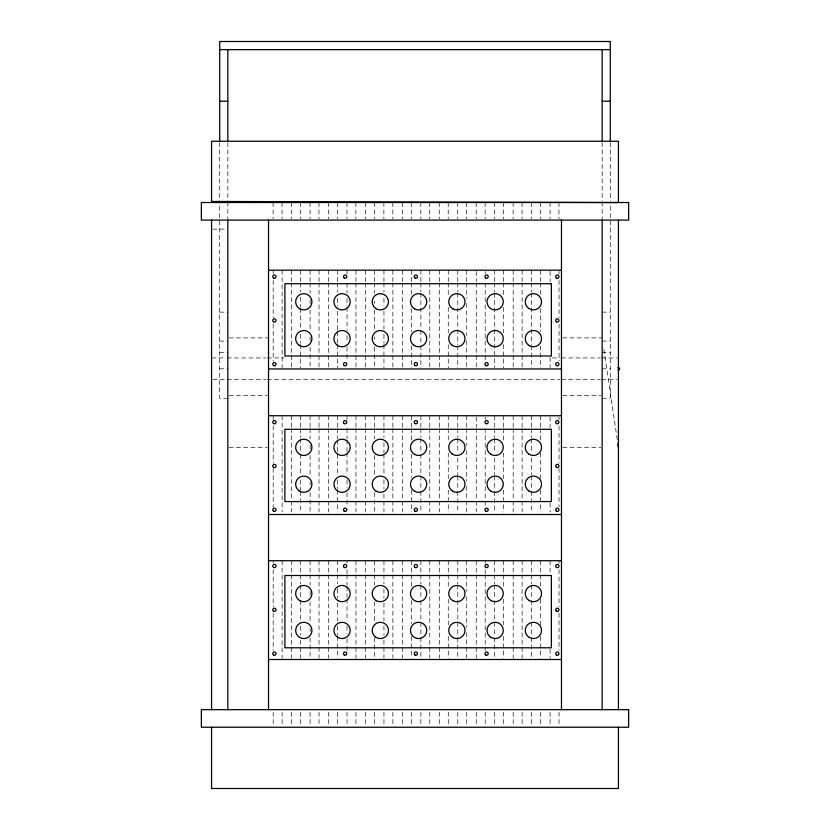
<?xml version="1.0" encoding="UTF-8"?>
<svg xmlns="http://www.w3.org/2000/svg" width="830" height="830" viewBox="0 0 830 830"><rect width="100%" height="100%" fill="white"/><g stroke="black" fill="none" stroke-linecap="round" stroke-linejoin="round"><path stroke-width="0.62" stroke-dasharray="4.15 3.11" d="M212.822 229.132L226.59 229.132M219.711 312.122L227.845 312.122M602.155 312.122L610.289 312.122M229.111 337.893L268.526 337.893M562.75 337.893L602.155 337.893M219.711 341.099L227.845 341.099M602.155 341.099L610.289 341.099M219.711 352.594L227.845 352.594M602.155 352.594L610.289 352.594M211.567 357.938L225.822 357.938M227.119 357.938L265.994 357.938M267.291 357.938L284.13 357.938M552.344 357.938L560.125 357.938M561.412 357.938L600.287 357.938M601.584 357.938L617.136 357.938M219.711 368.79L227.845 368.79M602.155 368.79L610.289 368.79M212.864 379.632L225.822 379.632M227.119 379.632L265.994 379.632M267.291 379.632L560.125 379.632M561.412 379.632L600.287 379.632M601.584 379.632L617.136 379.632M229.111 395.661L267.25 395.661M562.75 395.661L600.889 395.661M227.845 398.265L219.711 398.265L219.711 202.136M602.155 398.265L610.289 398.265L610.289 202.136M229.111 447.505L267.25 447.505M562.75 447.505L600.889 447.505M603.856 349.368L617.292 439.858M610.289 142.625L610.289 200.85M602.155 142.625L602.155 200.85M602.155 202.136L602.155 218.964M559.036 271.452L559.036 274.025M559.036 280.436L559.036 317.641M559.036 324.053L559.036 361.257M559.036 417.023L559.036 419.586M559.036 425.998L559.036 463.202M559.036 468.338L559.036 506.819M559.036 560.717L559.036 563.29M559.036 569.702L559.036 606.906M559.036 613.318L559.036 650.523M559.036 712.182L559.036 724.725M558.974 202.52L558.974 218.829M550.041 202.52L550.041 218.829M550.103 271.452L550.103 281.723M550.103 357.408L550.103 367.669M550.103 417.023L550.103 427.284M550.103 502.97L550.103 511.954M550.103 560.717L550.103 573.551M550.103 649.236L550.103 658.221M550.103 712.182L550.103 724.725M540.506 202.52L540.506 218.829M540.579 270.175L540.579 281.723M540.579 282.999L540.579 295.833M540.579 308.656L540.579 331.751M540.579 345.861L540.579 367.669M540.579 415.737L540.579 427.284M540.579 428.56L540.579 441.394M540.579 452.941L540.579 478.599M540.579 490.146L540.579 511.954M540.579 560.717L540.579 573.551M540.579 574.837L540.579 587.661M540.579 599.208L540.579 624.865M540.579 636.413L540.579 658.221M540.579 712.182L540.579 724.725M531.574 202.52L531.574 218.829M531.646 270.175L531.646 281.723M531.646 282.999L531.646 291.984M531.646 293.26L531.646 344.575M531.646 345.861L531.646 367.669M531.646 415.737L531.646 427.284M531.646 428.56L531.646 437.545M531.646 438.831L531.646 452.941M531.646 458.067L531.646 474.75M531.646 476.026L531.646 490.146M531.646 491.422L531.646 511.954M531.646 560.717L531.646 573.551M531.646 574.837L531.646 583.812M531.646 585.098L531.646 599.208M531.646 600.495L531.646 621.016M531.646 622.303L531.646 636.413M531.646 637.689L531.646 658.221M531.646 712.182L531.646 724.725M522.049 202.52L522.049 218.829M522.112 270.175L522.112 281.723M522.112 282.999L522.112 367.669M522.112 415.737L522.112 427.284M522.112 428.56L522.112 511.954M522.112 560.717L522.112 573.551M522.112 574.837L522.112 658.221M522.112 712.182L522.112 724.725M513.179 270.175L513.179 281.723M513.179 282.999L513.179 367.669M513.179 415.737L513.179 427.284M513.179 428.56L513.179 511.954M513.179 560.717L513.179 573.551M513.179 574.837L513.179 658.221M513.179 712.182L513.179 724.725M513.116 202.52L513.116 218.829M503.654 270.175L503.654 281.723M503.654 282.999L503.654 295.833M503.654 307.38L503.654 333.038M503.654 344.575L503.654 367.669M503.654 415.737L503.654 427.284M503.654 428.56L503.654 441.394M503.654 452.941L503.654 478.599M503.654 490.146L503.654 511.954M503.654 560.717L503.654 573.551M503.654 574.837L503.654 587.661M503.654 599.208L503.654 624.865M503.654 636.413L503.654 658.221M503.654 712.182L503.654 724.725M503.592 202.52L503.592 218.829M494.659 202.52L494.659 218.829M494.721 270.175L494.721 281.723M494.721 282.999L494.721 291.984M494.721 293.26L494.721 367.669M494.721 415.737L494.721 427.284M494.721 428.56L494.721 437.545M494.721 438.831L494.721 452.941M494.721 458.067L494.721 474.75M494.721 476.026L494.721 490.146M494.721 491.422L494.721 511.954M494.721 560.717L494.721 573.551M494.721 574.837L494.721 583.812M494.721 585.098L494.721 599.208M494.721 600.495L494.721 621.016M494.721 622.303L494.721 636.413M494.721 637.689L494.721 658.221M494.721 712.182L494.721 724.725M485.187 271.452L485.187 274.025M485.187 282.999L485.187 361.257M485.187 417.023L485.187 419.586M485.187 428.56L485.187 506.819M485.187 560.717L485.187 563.29M485.187 569.702L485.187 573.551M485.187 574.837L485.187 650.523M485.187 712.182L485.187 724.725M485.125 202.52L485.125 218.829M476.192 202.52L476.192 218.829M476.254 271.452L476.254 281.723M476.254 282.999L476.254 367.669M476.254 417.023L476.254 427.284M476.254 428.56L476.254 511.954M476.254 560.717L476.254 573.551M476.254 574.837L476.254 658.221M476.254 712.182L476.254 724.725M466.668 202.52L466.668 218.829M466.73 270.175L466.73 281.723M466.73 282.999L466.73 298.395M466.73 303.531L466.73 335.6M466.73 340.736L466.73 367.669M466.73 415.737L466.73 427.284M466.73 428.56L466.73 445.243M466.73 450.368L466.73 481.161M466.73 486.297L466.73 511.954M466.73 560.717L466.73 573.551M466.73 574.837L466.73 591.51M466.73 596.646L466.73 627.428M466.73 632.564L466.73 658.221M466.73 712.182L466.73 724.725M457.735 202.52L457.735 218.829M457.797 270.175L457.797 281.723M457.797 282.999L457.797 291.984M457.797 293.26L457.797 344.575M457.797 345.861L457.797 367.669M457.797 415.737L457.797 427.284M457.797 428.56L457.797 437.545M457.797 438.831L457.797 452.941M457.797 458.067L457.797 474.75M457.797 476.026L457.797 490.146M457.797 491.422L457.797 511.954M457.797 560.717L457.797 573.551M457.797 574.837L457.797 583.812M457.797 585.098L457.797 599.208M457.797 600.495L457.797 621.016M457.797 622.303L457.797 636.413M457.797 637.689L457.797 658.221M457.797 712.182L457.797 724.725M448.2 202.52L448.2 218.829M448.262 270.175L448.262 281.723M448.262 282.999L448.262 295.833M448.262 307.38L448.262 333.038M448.262 344.575L448.262 367.669M448.262 415.737L448.262 427.284M448.262 428.56L448.262 441.394M448.262 452.941L448.262 478.599M448.262 490.146L448.262 511.954M448.262 560.717L448.262 573.551M448.262 574.837L448.262 587.661M448.262 599.208L448.262 624.865M448.262 636.413L448.262 658.221M448.262 712.182L448.262 724.725M439.329 270.175L439.329 281.723M439.329 282.999L439.329 367.669M439.329 415.737L439.329 427.284M439.329 428.56L439.329 511.954M439.329 560.717L439.329 573.551M439.329 574.837L439.329 658.221M439.329 712.182L439.329 724.725M439.267 202.52L439.267 218.829M429.743 202.52L429.743 218.829M429.805 270.175L429.805 281.723M429.805 282.999L429.805 367.669M429.805 415.737L429.805 427.284M429.805 428.56L429.805 511.954M429.805 560.717L429.805 573.551M429.805 574.837L429.805 658.221M429.805 712.182L429.805 724.725M420.872 270.175L420.872 281.723M420.872 282.999L420.872 291.984M420.872 293.26L420.872 329.188M420.872 330.464L420.872 344.575M420.872 345.861L420.872 367.669M420.872 415.737L420.872 427.284M420.872 428.56L420.872 437.545M420.872 438.831L420.872 452.941M420.872 454.218L420.872 474.75M420.872 476.026L420.872 490.146M420.872 491.422L420.872 511.954M420.872 560.717L420.872 573.551M420.872 574.837L420.872 583.812M420.872 585.098L420.872 599.208M420.872 600.495L420.872 621.016M420.872 622.303L420.872 636.413M420.872 637.689L420.872 658.221M420.872 712.182L420.872 724.725M420.81 202.52L420.81 218.829M411.338 270.175L411.338 281.723M411.338 282.999L411.338 294.546M411.338 308.656L411.338 331.751M411.338 345.861L411.338 367.669M411.338 415.737L411.338 427.284M411.338 428.56L411.338 440.108M411.338 454.218L411.338 477.312M411.338 490.146L411.338 511.954M411.338 560.717L411.338 573.551M411.338 574.837L411.338 586.374M411.338 600.495L411.338 623.579M411.338 636.413L411.338 658.221M411.338 712.182L411.338 724.725M411.275 202.52L411.275 218.829M402.343 202.52L402.343 218.829M402.405 270.175L402.405 281.723M402.405 282.999L402.405 367.669M402.405 415.737L402.405 427.284M402.405 428.56L402.405 511.954M402.405 560.717L402.405 573.551M402.405 574.837L402.405 658.221M402.405 712.182L402.405 724.725M392.818 202.52L392.818 218.829M392.881 270.175L392.881 281.723M392.881 282.999L392.881 367.669M392.881 415.737L392.881 427.284M392.881 428.56L392.881 511.954M392.881 560.717L392.881 573.551M392.881 574.837L392.881 658.221M392.881 712.182L392.881 724.725M383.885 202.52L383.885 218.829M383.948 270.175L383.948 281.723M383.948 282.999L383.948 291.984M383.948 298.395L383.948 306.094M383.948 311.229L383.948 329.188M383.948 334.314L383.948 343.298M383.948 344.575L383.948 367.669M383.948 415.737L383.948 427.284M383.948 428.56L383.948 437.545M383.948 442.681L383.948 452.941M383.948 454.218L383.948 474.75M383.948 479.875L383.948 488.86M383.948 493.995L383.948 511.954M383.948 560.717L383.948 573.551M383.948 574.837L383.948 583.812M383.948 588.947L383.948 597.922M383.948 603.057L383.948 621.016M383.948 626.152L383.948 635.126M383.948 640.262L383.948 658.221M383.948 712.182L383.948 724.725M374.361 202.52L374.361 218.829M374.423 270.175L374.423 281.723M374.423 282.999L374.423 293.26M374.423 300.958L374.423 303.531M374.423 309.943L374.423 330.464M374.423 336.887L374.423 339.449M374.423 347.148L374.423 367.669M374.423 415.737L374.423 427.284M374.423 428.56L374.423 438.831M374.423 455.504L374.423 476.026M374.423 492.709L374.423 511.954M374.423 560.717L374.423 573.551M374.423 574.837L374.423 585.098M374.423 601.771L374.423 622.303M374.423 637.689L374.423 658.221M374.423 712.182L374.423 724.725M365.49 270.175L365.49 281.723M365.49 282.999L365.49 367.669M365.49 415.737L365.49 427.284M365.49 428.56L365.49 511.954M365.49 560.717L365.49 573.551M365.49 574.837L365.49 658.221M365.49 712.182L365.49 724.725M365.428 202.52L365.428 218.829M355.894 202.52L355.894 218.829M355.956 270.175L355.956 281.723M355.956 282.999L355.956 367.669M355.956 415.737L355.956 427.284M355.956 428.56L355.956 511.954M355.956 560.717L355.956 573.551M355.956 574.837L355.956 658.221M355.956 712.182L355.956 724.725M347.023 270.175L347.023 274.025M347.023 282.999L347.023 293.26M347.023 298.395L347.023 306.094M347.023 307.38L347.023 330.464M347.023 335.6L347.023 342.012M347.023 347.148L347.023 361.257M347.023 415.737L347.023 419.586M347.023 428.56L347.023 438.831M347.023 440.108L347.023 451.655M347.023 452.941L347.023 474.75M347.023 479.875L347.023 487.573M347.023 492.709L347.023 506.819M347.023 560.717L347.023 563.29M347.023 569.702L347.023 573.551M347.023 574.837L347.023 585.098M347.023 586.374L347.023 597.922M347.023 599.208L347.023 621.016M347.023 626.152L347.023 633.84M347.023 638.976L347.023 650.523M347.023 712.182L347.023 724.725M346.961 202.52L346.961 218.829M337.499 270.175L337.499 281.723M337.499 282.999L337.499 291.984M337.499 298.395L337.499 306.094M337.499 311.229L337.499 330.464M337.499 331.751L337.499 343.298M337.499 344.575L337.499 367.669M337.499 415.737L337.499 427.284M337.499 428.56L337.499 438.831M337.499 440.108L337.499 452.941M337.499 454.218L337.499 474.75M337.499 479.875L337.499 488.86M337.499 490.146L337.499 511.954M337.499 560.717L337.499 573.551M337.499 574.837L337.499 583.812M337.499 588.947L337.499 597.922M337.499 603.057L337.499 621.016M337.499 626.152L337.499 635.126M337.499 636.413L337.499 658.221M337.499 712.182L337.499 724.725M337.437 202.52L337.437 218.829M328.504 202.52L328.504 218.829M328.566 270.175L328.566 281.723M328.566 282.999L328.566 367.669M328.566 415.737L328.566 427.284M328.566 428.56L328.566 511.954M328.566 560.717L328.566 573.551M328.566 574.837L328.566 658.221M328.566 712.182L328.566 724.725M318.969 202.52L318.969 218.829M319.031 270.175L319.031 281.723M319.031 282.999L319.031 367.669M319.031 415.737L319.031 427.284M319.031 428.56L319.031 511.954M319.031 560.717L319.031 573.551M319.031 574.837L319.031 658.221M319.031 712.182L319.031 724.725M310.036 202.52L310.036 218.829M310.098 270.175L310.098 281.723M310.098 282.999L310.098 293.26M310.098 299.682L310.098 303.531M310.098 309.943L310.098 330.464M310.098 336.887L310.098 340.736M310.098 347.148L310.098 367.669M310.098 415.737L310.098 427.284M310.098 428.56L310.098 438.831M310.098 445.243L310.098 449.092M310.098 455.504L310.098 476.026M310.098 482.448L310.098 485.011M310.098 492.709L310.098 511.954M310.098 560.717L310.098 573.551M310.098 574.837L310.098 585.098M310.098 591.51L310.098 595.359M310.098 601.771L310.098 622.303M310.098 628.715L310.098 631.277M310.098 637.689L310.098 658.221M310.098 712.182L310.098 724.725M300.512 202.52L300.512 218.829M300.574 270.175L300.574 281.723M300.574 282.999L300.574 291.984M300.574 297.109L300.574 307.38M300.574 308.656L300.574 329.188M300.574 334.314L300.574 343.298M300.574 344.575L300.574 367.669M300.574 415.737L300.574 427.284M300.574 428.56L300.574 437.545M300.574 438.831L300.574 452.941M300.574 454.218L300.574 474.75M300.574 479.875L300.574 490.146M300.574 491.422L300.574 511.954M300.574 560.717L300.574 573.551M300.574 574.837L300.574 583.812M300.574 585.098L300.574 599.208M300.574 600.495L300.574 621.016M300.574 626.152L300.574 635.126M300.574 640.262L300.574 658.221M300.574 712.182L300.574 724.725M291.579 202.52L291.579 218.829M291.641 270.175L291.641 281.723M291.641 282.999L291.641 367.669M291.641 415.737L291.641 427.284M291.641 428.56L291.641 511.954M291.641 560.717L291.641 573.551M291.641 574.837L291.641 658.221M291.641 712.182L291.641 724.725M282.044 202.52L282.044 218.829M282.107 270.175L282.107 367.669M282.107 415.737L282.107 511.954M282.107 560.717L282.107 658.221M282.107 712.182L282.107 724.725M273.174 270.175L273.174 274.025M273.174 280.436L273.174 317.641M273.174 324.053L273.174 361.257M273.174 415.737L273.174 419.586M273.174 425.998L273.174 463.202M273.174 468.338L273.174 506.819M273.174 560.717L273.174 563.29M273.174 569.702L273.174 606.906M273.174 613.318L273.174 650.523M273.174 712.182L273.174 724.725M273.112 202.52L273.112 218.829M227.845 142.625L227.845 200.85M227.845 202.136L227.845 218.964M219.711 142.625L219.711 200.85"/><path stroke-width="1.25" d="M219.711 49.634L610.289 49.634M219.711 101.219L227.845 101.219M602.155 101.219L610.289 101.219M268.526 270.175L561.474 270.175M268.526 368.956L561.474 368.956M268.526 415.737L561.474 415.737M268.526 514.517L561.474 514.517M268.526 560.717L561.474 560.717M268.526 659.497L561.474 659.497M211.567 201.472L618.433 202.52L618.433 141.256L211.567 141.256L211.567 202.52M617.862 443.687L618.433 447.505M618.433 220.085L618.433 709.671M618.433 727.236L618.433 788.5L211.567 788.5L211.567 727.236M610.289 141.328L610.289 41.5L219.711 41.5L219.711 141.328M602.155 49.634L602.155 141.328M602.155 220.085L602.155 709.671M561.474 220.085L561.474 709.671M268.526 220.085L268.526 709.671M227.845 49.634L227.845 141.328M227.845 220.085L227.845 709.671M211.567 220.085L211.567 709.671M617.925 367.669A1.224 1.224 0 0 1 619.647 368.79A1.224 1.224 0 0 1 617.925 369.9M628.632 202.52L201.368 202.52L201.368 220.085L628.632 220.085L628.632 202.52M551.369 283.715L284.898 283.715L284.898 356.008L551.369 356.008L551.369 283.715M551.369 429.276L284.898 429.276L284.898 501.569L551.369 501.569L551.369 429.276M551.369 575.501L284.898 575.501L284.898 647.794L551.369 647.794L551.369 575.501M628.632 709.671L201.368 709.671L201.368 727.236L628.632 727.236L628.632 709.671M344.315 567.45A1.629 1.629 0 0 0 346.753 566.039A1.629 1.629 0 0 0 344.315 564.628A1.629 1.629 0 0 0 344.315 567.45M415.042 567.45A1.629 1.629 0 0 0 417.48 566.039A1.629 1.629 0 0 0 415.042 564.628A1.629 1.629 0 0 0 415.042 567.45M485.778 567.45A1.629 1.629 0 0 0 488.216 566.039A1.629 1.629 0 0 0 485.778 564.628A1.629 1.629 0 0 0 485.778 567.45M556.515 567.45A1.629 1.629 0 0 0 558.953 566.039A1.629 1.629 0 0 0 556.515 564.628A1.629 1.629 0 0 0 556.515 567.45M556.411 611.171A1.629 1.629 0 0 0 558.943 609.946A1.629 1.629 0 0 0 556.608 608.359A1.629 1.629 0 0 0 556.411 611.171M344.315 655.026A1.629 1.629 0 0 0 346.753 653.615A1.629 1.629 0 0 0 344.315 652.204A1.629 1.629 0 0 0 344.315 655.026M415.042 655.026A1.629 1.629 0 0 0 417.48 653.615A1.629 1.629 0 0 0 415.042 652.204A1.629 1.629 0 0 0 415.042 655.026M485.778 655.026A1.629 1.629 0 0 0 488.216 653.615A1.629 1.629 0 0 0 485.778 652.204A1.629 1.629 0 0 0 485.778 655.026M556.515 655.026A1.629 1.629 0 0 0 558.953 653.615A1.629 1.629 0 0 0 556.515 652.204A1.629 1.629 0 0 0 556.515 655.026M273.475 611.171A1.629 1.629 0 0 0 276.017 609.946A1.629 1.629 0 0 0 273.682 608.359A1.629 1.629 0 0 0 273.475 611.171M273.578 655.026A1.629 1.629 0 0 0 276.017 653.615A1.629 1.629 0 0 0 273.578 652.204A1.629 1.629 0 0 0 273.578 655.026M273.578 567.45A1.629 1.629 0 0 0 276.017 566.039A1.629 1.629 0 0 0 273.578 564.628A1.629 1.629 0 0 0 273.578 567.45M273.578 423.601A1.629 1.629 0 0 0 276.017 422.19A1.629 1.629 0 0 0 273.578 420.779A1.629 1.629 0 0 0 273.578 423.601M273.475 511.114A1.629 1.629 0 0 0 276.017 509.879A1.629 1.629 0 0 0 273.682 508.302A1.629 1.629 0 0 0 273.475 511.114M273.475 467.321A1.629 1.629 0 0 0 276.017 466.097A1.629 1.629 0 0 0 273.682 464.51A1.629 1.629 0 0 0 273.475 467.321M556.411 511.114A1.629 1.629 0 0 0 558.943 509.879A1.629 1.629 0 0 0 556.608 508.302A1.629 1.629 0 0 0 556.411 511.114M485.675 511.114A1.629 1.629 0 0 0 488.216 509.879A1.629 1.629 0 0 0 485.882 508.302A1.629 1.629 0 0 0 485.675 511.114M414.948 511.114A1.629 1.629 0 0 0 417.48 509.879A1.629 1.629 0 0 0 415.145 508.302A1.629 1.629 0 0 0 414.948 511.114M344.211 511.114A1.629 1.629 0 0 0 346.743 509.879A1.629 1.629 0 0 0 344.409 508.302A1.629 1.629 0 0 0 344.211 511.114M556.411 467.321A1.629 1.629 0 0 0 558.943 466.097A1.629 1.629 0 0 0 556.608 464.51A1.629 1.629 0 0 0 556.411 467.321M556.515 423.601A1.629 1.629 0 0 0 558.953 422.19A1.629 1.629 0 0 0 556.515 420.779A1.629 1.629 0 0 0 556.515 423.601M485.675 423.539A1.629 1.629 0 0 0 488.216 422.304A1.629 1.629 0 0 0 485.882 420.727A1.629 1.629 0 0 0 485.675 423.539M414.948 423.539A1.629 1.629 0 0 0 417.48 422.304A1.629 1.629 0 0 0 415.145 420.727A1.629 1.629 0 0 0 414.948 423.539M344.211 423.539A1.629 1.629 0 0 0 346.743 422.304A1.629 1.629 0 0 0 344.409 420.727A1.629 1.629 0 0 0 344.211 423.539M273.578 278.04A1.629 1.629 0 0 0 276.017 276.629A1.629 1.629 0 0 0 273.578 275.218A1.629 1.629 0 0 0 273.578 278.04M273.578 365.615A1.629 1.629 0 0 0 276.017 364.204A1.629 1.629 0 0 0 273.578 362.793A1.629 1.629 0 0 0 273.578 365.615M273.475 321.76A1.629 1.629 0 0 0 276.017 320.536A1.629 1.629 0 0 0 273.682 318.948A1.629 1.629 0 0 0 273.475 321.76M556.411 365.553A1.629 1.629 0 0 0 558.943 364.318A1.629 1.629 0 0 0 556.608 362.741A1.629 1.629 0 0 0 556.411 365.553M485.675 365.553A1.629 1.629 0 0 0 488.216 364.318A1.629 1.629 0 0 0 485.882 362.741A1.629 1.629 0 0 0 485.675 365.553M414.948 365.553A1.629 1.629 0 0 0 417.48 364.318A1.629 1.629 0 0 0 415.145 362.741A1.629 1.629 0 0 0 414.948 365.553M344.211 365.553A1.629 1.629 0 0 0 346.743 364.318A1.629 1.629 0 0 0 344.409 362.741A1.629 1.629 0 0 0 344.211 365.553M556.515 321.822A1.629 1.629 0 0 0 558.953 320.411A1.629 1.629 0 0 0 556.515 319.011A1.629 1.629 0 0 0 556.515 321.822M556.411 277.977A1.629 1.629 0 0 0 558.943 276.743A1.629 1.629 0 0 0 556.608 275.166A1.629 1.629 0 0 0 556.411 277.977M485.675 277.977A1.629 1.629 0 0 0 488.216 276.743A1.629 1.629 0 0 0 485.882 275.166A1.629 1.629 0 0 0 485.675 277.977M414.948 277.977A1.629 1.629 0 0 0 417.48 276.743A1.629 1.629 0 0 0 415.145 275.166A1.629 1.629 0 0 0 414.948 277.977M344.211 277.977A1.629 1.629 0 0 0 346.743 276.743A1.629 1.629 0 0 0 344.409 275.166A1.629 1.629 0 0 0 344.211 277.977M337.997 637.471A8.134 8.134 0 0 0 350.198 630.427A8.134 8.134 0 0 0 337.997 623.382A8.134 8.134 0 0 0 337.997 637.471M376.26 637.471A8.134 8.134 0 0 0 388.471 630.427A8.134 8.134 0 0 0 376.26 623.382A8.134 8.134 0 0 0 376.26 637.471M299.723 637.471A8.134 8.134 0 0 0 311.924 630.427A8.134 8.134 0 0 0 299.723 623.382A8.134 8.134 0 0 0 299.723 637.471M414.533 637.471A8.134 8.134 0 0 0 426.734 630.427A8.134 8.134 0 0 0 414.533 623.382A8.134 8.134 0 0 0 414.533 637.471M452.807 637.471A8.134 8.134 0 0 0 465.008 630.427A8.134 8.134 0 0 0 452.807 623.382A8.134 8.134 0 0 0 452.807 637.471M491.07 637.471A8.134 8.134 0 0 0 503.281 630.427A8.134 8.134 0 0 0 491.07 623.382A8.134 8.134 0 0 0 491.07 637.471M529.343 637.471A8.134 8.134 0 0 0 541.544 630.427A8.134 8.134 0 0 0 529.343 623.382A8.134 8.134 0 0 0 529.343 637.471M529.343 600.619A8.134 8.134 0 0 0 541.544 593.575A8.134 8.134 0 0 0 529.343 586.53A8.134 8.134 0 0 0 529.343 600.619M491.07 600.619A8.134 8.134 0 0 0 503.281 593.575A8.134 8.134 0 0 0 491.07 586.53A8.134 8.134 0 0 0 491.07 600.619M452.807 600.619A8.134 8.134 0 0 0 465.008 593.575A8.134 8.134 0 0 0 452.807 586.53A8.134 8.134 0 0 0 452.807 600.619M414.533 600.619A8.134 8.134 0 0 0 426.734 593.575A8.134 8.134 0 0 0 414.533 586.53A8.134 8.134 0 0 0 414.533 600.619M376.26 600.619A8.134 8.134 0 0 0 388.471 593.575A8.134 8.134 0 0 0 376.26 586.53A8.134 8.134 0 0 0 376.26 600.619M337.997 600.619A8.134 8.134 0 0 0 350.198 593.575A8.134 8.134 0 0 0 337.997 586.53A8.134 8.134 0 0 0 337.997 600.619M299.723 600.619A8.134 8.134 0 0 0 311.924 593.575A8.134 8.134 0 0 0 299.723 586.53A8.134 8.134 0 0 0 299.723 600.619M337.374 490.852A8.134 8.134 0 0 0 350.167 484.938A8.134 8.134 0 0 0 338.64 476.825A8.134 8.134 0 0 0 337.374 490.852M375.648 490.852A8.134 8.134 0 0 0 388.44 484.938A8.134 8.134 0 0 0 376.913 476.825A8.134 8.134 0 0 0 375.648 490.852M299.111 490.852A8.134 8.134 0 0 0 311.893 484.938A8.134 8.134 0 0 0 300.377 476.825A8.134 8.134 0 0 0 299.111 490.852M414.533 491.246A8.134 8.134 0 0 0 426.734 484.201A8.134 8.134 0 0 0 414.533 477.157A8.134 8.134 0 0 0 414.533 491.246M452.807 491.246A8.134 8.134 0 0 0 465.008 484.201A8.134 8.134 0 0 0 452.807 477.157A8.134 8.134 0 0 0 452.807 491.246M490.457 490.852A8.134 8.134 0 0 0 503.25 484.938A8.134 8.134 0 0 0 491.723 476.825A8.134 8.134 0 0 0 490.457 490.852M528.731 490.852A8.134 8.134 0 0 0 541.513 484.938A8.134 8.134 0 0 0 529.996 476.825A8.134 8.134 0 0 0 528.731 490.852M528.731 454A8.134 8.134 0 0 0 541.513 448.086A8.134 8.134 0 0 0 529.996 439.973A8.134 8.134 0 0 0 528.731 454M491.07 454.394A8.134 8.134 0 0 0 503.281 447.349A8.134 8.134 0 0 0 491.07 440.305A8.134 8.134 0 0 0 491.07 454.394M452.184 454A8.134 8.134 0 0 0 464.976 448.086A8.134 8.134 0 0 0 453.45 439.973A8.134 8.134 0 0 0 452.184 454M414.533 454.394A8.134 8.134 0 0 0 426.734 447.349A8.134 8.134 0 0 0 414.533 440.305A8.134 8.134 0 0 0 414.533 454.394M376.26 454.394A8.134 8.134 0 0 0 388.471 447.349A8.134 8.134 0 0 0 376.26 440.305A8.134 8.134 0 0 0 376.26 454.394M337.997 454.394A8.134 8.134 0 0 0 350.198 447.349A8.134 8.134 0 0 0 337.997 440.305A8.134 8.134 0 0 0 337.997 454.394M299.723 454.394A8.134 8.134 0 0 0 311.924 447.349A8.134 8.134 0 0 0 299.723 440.305A8.134 8.134 0 0 0 299.723 454.394M337.374 345.29A8.134 8.134 0 0 0 350.167 339.366A8.134 8.134 0 0 0 338.64 331.253A8.134 8.134 0 0 0 337.374 345.29M375.648 345.29A8.134 8.134 0 0 0 388.44 339.366A8.134 8.134 0 0 0 376.913 331.253A8.134 8.134 0 0 0 375.648 345.29M299.111 345.29A8.134 8.134 0 0 0 311.893 339.366A8.134 8.134 0 0 0 300.377 331.253A8.134 8.134 0 0 0 299.111 345.29M413.921 345.29A8.134 8.134 0 0 0 426.703 339.366A8.134 8.134 0 0 0 415.187 331.253A8.134 8.134 0 0 0 413.921 345.29M452.184 345.29A8.134 8.134 0 0 0 464.976 339.366A8.134 8.134 0 0 0 453.45 331.253A8.134 8.134 0 0 0 452.184 345.29M491.07 345.685A8.134 8.134 0 0 0 503.281 338.64A8.134 8.134 0 0 0 491.07 331.595A8.134 8.134 0 0 0 491.07 345.685M529.343 345.685A8.134 8.134 0 0 0 541.544 338.64A8.134 8.134 0 0 0 529.343 331.595A8.134 8.134 0 0 0 529.343 345.685M528.731 308.438A8.134 8.134 0 0 0 541.513 302.514A8.134 8.134 0 0 0 529.996 294.401A8.134 8.134 0 0 0 528.731 308.438M490.457 308.438A8.134 8.134 0 0 0 503.25 302.514A8.134 8.134 0 0 0 491.723 294.401A8.134 8.134 0 0 0 490.457 308.438M452.807 308.833A8.134 8.134 0 0 0 465.008 301.788A8.134 8.134 0 0 0 452.807 294.743A8.134 8.134 0 0 0 452.807 308.833M414.533 308.833A8.134 8.134 0 0 0 426.734 301.788A8.134 8.134 0 0 0 414.533 294.743A8.134 8.134 0 0 0 414.533 308.833M375.648 308.438A8.134 8.134 0 0 0 388.44 302.514A8.134 8.134 0 0 0 376.913 294.401A8.134 8.134 0 0 0 375.648 308.438M337.374 308.438A8.134 8.134 0 0 0 350.167 302.514A8.134 8.134 0 0 0 338.64 294.401A8.134 8.134 0 0 0 337.374 308.438M299.723 308.833A8.134 8.134 0 0 0 311.924 301.788A8.134 8.134 0 0 0 299.723 294.743A8.134 8.134 0 0 0 299.723 308.833"/></g></svg>
